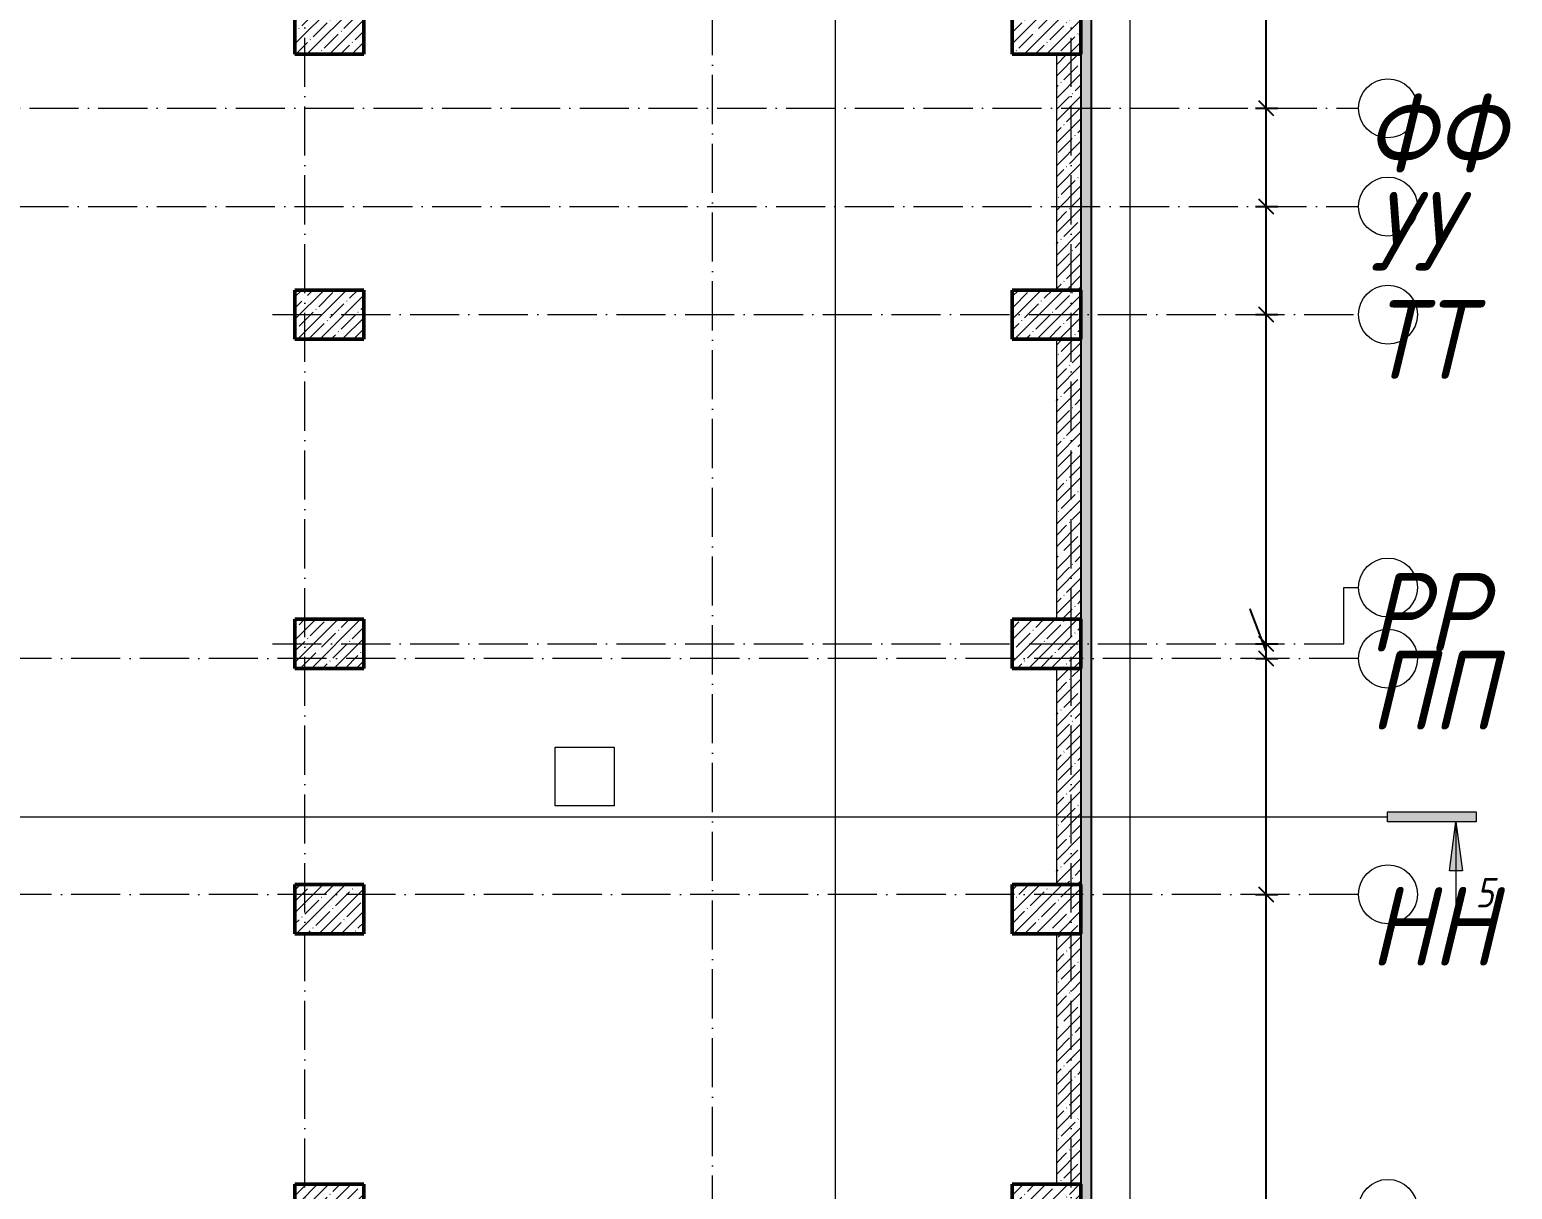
# Model space of a CAD drawing. Header units: millimetres. Extents: x -356862 to 418287, y 0 to 839748.
# Drawn here: x -260201 to -245110, y 523596 to 535397 of the extents above; entities that cross this region are included whole.
import ezdxf

# ---------------------------------------------------------------- set-up
doc = ezdxf.new("R2010")
doc.units = ezdxf.units.MM
doc.linetypes.add('50_200_ШТРИХ_1Т_ш5_п1_п1_', pattern=[700, 500, -100, 0, -100])
for name, color, linetype, lineweight in [('A-____-____-DIMS', 7, 'Continuous', 9), ('A-FLOR-____-OTLN', 7, 'Continuous', 9), ('A-WALL-____-MCUT', 7, 'Continuous', 13), ('A-WALL-____-MCUT-1', 7, 'Continuous', 9), ('A-WALL-____-MCUT-3', 7, 'Continuous', 9), ('A-WALL-____-PATT-1', 7, 'Continuous', 9), ('A-WALL-FNSH-MCUT-1', 7, 'Continuous', 9), ('G-____-____-SYMB', 7, 'Continuous', 9), ('S-COLS-____-MCUT', 7, 'Continuous', 50), ('S-COLS-____-OTLN', 7, 'Continuous', 9), ('S-GRID-____-IDEN', 7, 'Continuous', 9), ('S-GRID-____-OTLN', 7, 'Continuous', 9), ('S-GRID-____-OTLN-1', 7, '50_200_ШТРИХ_1Т_ш5_п1_п1_', 9)]:
    doc.layers.add(name, color=color, linetype=linetype, lineweight=lineweight)
doc.layers.add('G-____-____-SYMB-1', color=9, linetype='Continuous', lineweight=9, true_color=0x808080)
doc.styles.add('ISOCPEUR_I', font='isocpeui.ttf', dxfattribs={"width": 0.9, "height": 2.5})
doc.styles.add('ISOCPEUR_I_1', font='isocpeui.ttf', dxfattribs={"width": 0.85, "height": 2.5})
doc.dimstyles.new('ISO-2_5_0_9К_БОЛЬШОЙ_ОСИ', dxfattribs={"dimscale": 304.8, "dimtxt": 248.995294, "dimasz": 0.492126, "dimexe": 0.393701, "dimexo": 0, "dimgap": 0, "dimtad": 1, "dimdec": 0, "dimzin": 0, "dimdsep": 46, "dimtxsty": 'ISOCPEUR_I', "dimblk1": 'OBLIQUE', "dimblk2": 'OBLIQUE', "dimsah": 1, "dimcen": 0.09, "dimdle": 0.393701, "dimazin": 0, "dimtfac": 1, "dimtdec": 4, "dimtix": 1, "dimtmove": 0, "dimatfit": 3, "dimfxl": 1, "dimtvp": 1, "dimtolj": 1, "dimtzin": 0, "dimarcsym": 2})
doc.dimstyles.new('ISO-2_5_0_9К_БОЛЬШОЙ_ОСИ_1', dxfattribs={"dimscale": 304.8, "dimtxt": 248.995294, "dimasz": 0.492126, "dimexe": 0.393701, "dimexo": 0, "dimgap": 0, "dimtad": 1, "dimdec": 0, "dimzin": 0, "dimdsep": 46, "dimtxsty": 'ISOCPEUR_I', "dimblk1": 'OBLIQUE', "dimblk2": 'OBLIQUE', "dimsah": 1, "dimcen": 0.09, "dimdle": 0.393701, "dimazin": 0, "dimtfac": 1, "dimtdec": 4, "dimtix": 1, "dimtmove": 1, "dimatfit": 3, "dimfxl": 1, "dimtvp": 1, "dimtolj": 1, "dimtzin": 0, "dimarcsym": 2})
pattern_1 = [(45, (-350751.34, 459015.94), (-114.04925, 114.04925), []), (45, (-350637.3, 459015.94), (-114.04925, 114.04925), [201.612, -40.322, 3.353, -36.97])]

# ---------------------------------------------------------------- blocks, each defined once
blk = doc.blocks.new('BSC_Колонна _Прямоугольная - 500х700-V106-АР1_Кладочный план подвала в осях 1-64_Ю-ЯЯ')
at = {"layer": 'S-COLS-____-OTLN'}
h = blk.add_hatch(dxfattribs=at)
h.set_pattern_fill('FP_122', color=256, style=0, pattern_type=2)
h.set_pattern_definition([(315, (-64381.04, 93600), (114.04925, 114.04925), []), (315, (-64381.04, 93485.95), (114.04925, 114.04925), [201.613, -40.323, 3.353, -36.97])])
h.paths.add_polyline_path([(-250, -350), (250, -350), (250, 350), (-250, 350)], flags=0)
at = {"layer": 'S-COLS-____-MCUT'}
for p, q in [((250, 350), (-250, 350)), ((-250, 350), (-250, -350)), ((250, -350), (250, 350)), ((-250, -350), (250, -350))]:
    blk.add_line(p, q, dxfattribs=at)
blk = doc.blocks.new('BSC_Колонна _Прямоугольная - 500х700-V107-АР1_Кладочный план подвала в осях 1-64_Ю-ЯЯ')
at = {"layer": 'S-COLS-____-OTLN'}
h = blk.add_hatch(dxfattribs=at)
h.set_pattern_fill('FP_123', color=256, style=0, pattern_type=2)
h.set_pattern_definition([(315, (-70131.04, 93600), (114.04925, 114.04925), []), (315, (-70131.04, 93485.95), (114.04925, 114.04925), [201.613, -40.323, 3.353, -36.97])])
h.paths.add_polyline_path([(-250, 350), (-250, -350), (250, -350), (250, 350)], flags=0)
at = {"layer": 'S-COLS-____-MCUT'}
for p, q in [((250, 350), (-250, 350)), ((-250, 350), (-250, -350)), ((250, -350), (250, 350)), ((-250, -350), (250, -350))]:
    blk.add_line(p, q, dxfattribs=at)
blk = doc.blocks.new('BSC_Колонна _Прямоугольная - 500х700-V108-АР1_Кладочный план подвала в осях 1-64_Ю-ЯЯ')
at = {"layer": 'S-COLS-____-OTLN'}
h = blk.add_hatch(dxfattribs=at)
h.set_pattern_fill('FP_124', color=256, style=0, pattern_type=2)
h.set_pattern_definition([(315, (-73481.04, 93600), (114.04925, 114.04925), []), (315, (-73481.04, 93485.95), (114.04925, 114.04925), [201.613, -40.323, 3.353, -36.97])])
h.paths.add_polyline_path([(-250, 350), (-250, -350), (250, -350), (250, 350), (-112, 350)], flags=0)
at = {"layer": 'S-COLS-____-MCUT'}
for p, q in [((250, 350), (-250, 350)), ((-250, 350), (-250, -350)), ((250, -350), (250, 350)), ((-250, -350), (250, -350))]:
    blk.add_line(p, q, dxfattribs=at)
blk = doc.blocks.new('BSC_Колонна _Прямоугольная - 500х700-V109-АР1_Кладочный план подвала в осях 1-64_Ю-ЯЯ')
at = {"layer": 'S-COLS-____-OTLN'}
h = blk.add_hatch(dxfattribs=at)
h.set_pattern_fill('FP_125', color=256, style=0, pattern_type=2)
h.set_pattern_definition([(315, (-70131.04, 100900), (114.04925, 114.04925), []), (315, (-70131.04, 100785.95), (114.04925, 114.04925), [201.613, -40.323, 3.353, -36.97])])
h.paths.add_polyline_path([(-250, 350), (-250, -350), (250, -350), (250, 350)], flags=0)
at = {"layer": 'S-COLS-____-MCUT'}
for p, q in [((250, 350), (-250, 350)), ((-250, 350), (-250, -350)), ((250, -350), (250, 350)), ((-250, -350), (250, -350))]:
    blk.add_line(p, q, dxfattribs=at)
blk = doc.blocks.new('BSC_Колонна _Прямоугольная - 500х700-V110-АР1_Кладочный план подвала в осях 1-64_Ю-ЯЯ')
at = {"layer": 'S-COLS-____-OTLN'}
h = blk.add_hatch(dxfattribs=at)
h.set_pattern_fill('FP_126', color=256, style=0, pattern_type=2)
h.set_pattern_definition([(315, (-73481.04, 100900), (114.04925, 114.04925), []), (315, (-73481.04, 100785.95), (114.04925, 114.04925), [201.613, -40.323, 3.353, -36.97])])
h.paths.add_polyline_path([(-250, 350), (-250, -350), (250, -350), (250, 350), (-112, 350)], flags=0)
at = {"layer": 'S-COLS-____-MCUT'}
for p, q in [((250, 350), (-250, 350)), ((-250, 350), (-250, -350)), ((250, -350), (250, 350)), ((-250, -350), (250, -350))]:
    blk.add_line(p, q, dxfattribs=at)
blk = doc.blocks.new('BSC_Колонна _Прямоугольная - 500х700-V115-АР1_Кладочный план подвала в осях 1-64_Ю-ЯЯ')
at = {"layer": 'S-COLS-____-OTLN'}
h = blk.add_hatch(dxfattribs=at)
h.set_pattern_fill('FP_131', color=256, style=0, pattern_type=2)
h.set_pattern_definition([(315, (-64381.04, 100900), (114.04925, 114.04925), []), (315, (-64381.04, 100785.95), (114.04925, 114.04925), [201.613, -40.323, 3.353, -36.97])])
h.paths.add_polyline_path([(-250, -350), (250, -350), (250, 350), (-250, 350)], flags=0)
at = {"layer": 'S-COLS-____-MCUT'}
for p, q in [((250, 350), (-250, 350)), ((-250, 350), (-250, -350)), ((250, -350), (250, 350)), ((-250, -350), (250, -350))]:
    blk.add_line(p, q, dxfattribs=at)
blk = doc.blocks.new('BSC_Колонна _Прямоугольная - 500х700-23798739-АР1_Кладочный план подвала в осях 1-64_Ю-ЯЯ')
at = {"layer": 'S-COLS-____-OTLN'}
h = blk.add_hatch(dxfattribs=at)
h.set_pattern_fill('FP_187', color=256, style=0, pattern_type=2)
h.set_pattern_definition([(315, (-67431.04, 93600), (114.04925, 114.04925), []), (315, (-67431.04, 93485.95), (114.04925, 114.04925), [201.613, -40.323, 3.353, -36.97])])
h.paths.add_polyline_path([(-250, 350), (-250, -350), (250, -350), (250, 350)], flags=0)
at = {"layer": 'S-COLS-____-MCUT'}
for p, q in [((250, 350), (-250, 350)), ((-250, 350), (-250, -350)), ((250, -350), (250, 350)), ((-250, -350), (250, -350))]:
    blk.add_line(p, q, dxfattribs=at)
blk = doc.blocks.new('BSC_Колонна _Прямоугольная - 500х700-V169-АР1_Кладочный план подвала в осях 1-64_Ю-ЯЯ')
at = {"layer": 'S-COLS-____-OTLN'}
h = blk.add_hatch(dxfattribs=at)
h.set_pattern_fill('FP_188', color=256, style=0, pattern_type=2)
h.set_pattern_definition([(315, (-67431.04, 100900), (114.04925, 114.04925), []), (315, (-67431.04, 100785.95), (114.04925, 114.04925), [201.613, -40.323, 3.353, -36.97])])
h.paths.add_polyline_path([(-250, 350), (-250, -350), (250, -350), (250, 350)], flags=0)
at = {"layer": 'S-COLS-____-MCUT'}
for p, q in [((250, 350), (-250, 350)), ((-250, 350), (-250, -350)), ((250, -350), (250, 350)), ((-250, -350), (250, -350))]:
    blk.add_line(p, q, dxfattribs=at)
blk = doc.blocks.new('BSC_Колонна _Прямоугольная - 500х700-V170-АР1_Кладочный план подвала в осях 1-64_Ю-ЯЯ')
at = {"layer": 'S-COLS-____-OTLN'}
h = blk.add_hatch(dxfattribs=at)
h.set_pattern_fill('FP_189', color=256, style=0, pattern_type=2)
h.set_pattern_definition([(315, (-76381.04, 93600), (114.04925, 114.04925), []), (315, (-76381.04, 93485.95), (114.04925, 114.04925), [201.613, -40.323, 3.353, -36.97])])
h.paths.add_polyline_path([(-250, 350), (-250, -350), (250, -350), (250, 350)], flags=0)
at = {"layer": 'S-COLS-____-MCUT'}
for p, q in [((250, 350), (-250, 350)), ((-250, 350), (-250, -350)), ((250, -350), (250, 350)), ((-250, -350), (250, -350))]:
    blk.add_line(p, q, dxfattribs=at)
blk = doc.blocks.new('BSC_Колонна _Прямоугольная - 500х700-V171-АР1_Кладочный план подвала в осях 1-64_Ю-ЯЯ')
at = {"layer": 'S-COLS-____-OTLN'}
h = blk.add_hatch(dxfattribs=at)
h.set_pattern_fill('FP_190', color=256, style=0, pattern_type=2)
h.set_pattern_definition([(315, (-76381.04, 100900), (114.04925, 114.04925), []), (315, (-76381.04, 100785.95), (114.04925, 114.04925), [201.613, -40.323, 3.353, -36.97])])
h.paths.add_polyline_path([(-250, 350), (-250, -350), (250, -350), (250, 350)], flags=0)
at = {"layer": 'S-COLS-____-MCUT'}
for p, q in [((250, 350), (-250, 350)), ((-250, 350), (-250, -350)), ((250, -350), (250, 350)), ((-250, -350), (250, -350))]:
    blk.add_line(p, q, dxfattribs=at)
blk = doc.blocks.new('Ось сетки - Круг_Ø6_00__ISO-2_5_0_9K_-25732049-АР1_Кладочный план подвала в осях 1-64_Ю-ЯЯ')
at = {"layer": 'S-GRID-____-IDEN'}
blk.add_circle((0, 0), 3, dxfattribs=at)
blk = doc.blocks.new('_Oblique')
at = {"color": 0, "linetype": 'ByBlock', "lineweight": -2}
blk.add_line((-0.5, -0.5), (0.5, 0.5), dxfattribs=at)
blk = doc.blocks.new('*D8377')
at = {"layer": 'A-____-____-DIMS', "color": 0, "lineweight": -2, "transparency": 16777216}
for p, q in [((-247617, 523277), (-247617, 526717)), ((-247723, 526597), (-247497, 526597)), ((-247723, 523397), (-247497, 523397))]:
    blk.add_line(p, q, dxfattribs=at)
at = {"layer": 'Defpoints', "color": 0, "transparency": 16777216}
for p in [(-247723, 526597), (-247617, 526597), (-247723, 523397)]:
    blk.add_point(p, dxfattribs=at)
at = {"layer": 'A-____-____-DIMS', "color": 0, "lineweight": -2, "transparency": 16777216, "xscale": 150, "yscale": 150, "zscale": 150}
for p, rotation in [((-247617, 526597), 90), ((-247617, 523397), 270)]:
    blk.add_blockref('_Oblique', p, dxfattribs=dict(at, rotation=rotation))
at = {"layer": 'A-____-____-DIMS', "color": 0, "transparency": 16777216, "insert": (-247618, 524997), "char_height": 2.5, "width": 758.48, "attachment_point": 5, "rotation": 90, "style": 'ISOCPEUR_I'}
blk.add_mtext('\\A1;3200', dxfattribs=at)
blk = doc.blocks.new('*D8378')
at = {"layer": 'A-____-____-DIMS', "color": 0, "lineweight": -2, "transparency": 16777216}
for p, q in [((-247617, 526477), (-247617, 529117)), ((-247723, 528997), (-247497, 528997)), ((-247723, 526597), (-247497, 526597))]:
    blk.add_line(p, q, dxfattribs=at)
at = {"layer": 'Defpoints', "color": 0, "transparency": 16777216}
for p in [(-247723, 528997), (-247617, 528997), (-247723, 526597)]:
    blk.add_point(p, dxfattribs=at)
at = {"layer": 'A-____-____-DIMS', "color": 0, "lineweight": -2, "transparency": 16777216, "xscale": 150, "yscale": 150, "zscale": 150}
for p, rotation in [((-247617, 528997), 90), ((-247617, 526597), 270)]:
    blk.add_blockref('_Oblique', p, dxfattribs=dict(at, rotation=rotation))
at = {"layer": 'A-____-____-DIMS', "color": 0, "transparency": 16777216, "insert": (-247618, 527797), "char_height": 2.5, "width": 781.46, "attachment_point": 5, "rotation": 90, "style": 'ISOCPEUR_I'}
blk.add_mtext('\\A1;2400', dxfattribs=at)
blk = doc.blocks.new('*D8379')
at = {"layer": 'A-____-____-DIMS', "color": 0, "lineweight": -2, "transparency": 16777216}
for p, q in [((-247777, 529501), (-247781, 529501)), ((-247617, 529072), (-247777, 529501)), ((-247617, 528877), (-247617, 529267)), ((-247723, 529147), (-247497, 529147)), ((-247723, 528997), (-247497, 528997))]:
    blk.add_line(p, q, dxfattribs=at)
at = {"layer": 'Defpoints', "color": 0, "transparency": 16777216}
for p in [(-247723, 529147), (-247617, 529147), (-247723, 528997)]:
    blk.add_point(p, dxfattribs=at)
at = {"layer": 'A-____-____-DIMS', "color": 0, "lineweight": -2, "transparency": 16777216, "xscale": 150, "yscale": 150, "zscale": 150}
for p, rotation in [((-247617, 529147), 90), ((-247617, 528997), 270)]:
    blk.add_blockref('_Oblique', p, dxfattribs=dict(at, rotation=rotation))
at = {"layer": 'A-____-____-DIMS', "color": 0, "transparency": 16777216, "insert": (-247779, 528991), "char_height": 2.5, "width": 511.4, "attachment_point": 1, "rotation": 90, "line_spacing_factor": 1.149209, "style": 'ISOCPEUR_I'}
blk.add_mtext('\\A1;150', dxfattribs=at)
blk = doc.blocks.new('*D8380')
at = {"layer": 'A-____-____-DIMS', "color": 0, "lineweight": -2, "transparency": 16777216}
for p, q in [((-247617, 529027), (-247617, 532617)), ((-247723, 532497), (-247497, 532497)), ((-247723, 529147), (-247497, 529147))]:
    blk.add_line(p, q, dxfattribs=at)
at = {"layer": 'Defpoints', "color": 0, "transparency": 16777216}
for p in [(-247723, 532497), (-247617, 532497), (-247723, 529147)]:
    blk.add_point(p, dxfattribs=at)
at = {"layer": 'A-____-____-DIMS', "color": 0, "lineweight": -2, "transparency": 16777216, "xscale": 150, "yscale": 150, "zscale": 150}
for p, rotation in [((-247617, 532497), 90), ((-247617, 529147), 270)]:
    blk.add_blockref('_Oblique', p, dxfattribs=dict(at, rotation=rotation))
at = {"layer": 'A-____-____-DIMS', "color": 0, "transparency": 16777216, "insert": (-247618, 530822), "char_height": 2.5, "width": 758.48, "attachment_point": 5, "rotation": 90, "style": 'ISOCPEUR_I'}
blk.add_mtext('\\A1;3350', dxfattribs=at)
blk = doc.blocks.new('*D8381')
at = {"layer": 'A-____-____-DIMS', "color": 0, "lineweight": -2, "transparency": 16777216}
for p, q in [((-247617, 532377), (-247617, 533717)), ((-247723, 533597), (-247497, 533597)), ((-247723, 532497), (-247497, 532497))]:
    blk.add_line(p, q, dxfattribs=at)
at = {"layer": 'Defpoints', "color": 0, "transparency": 16777216}
for p in [(-247723, 533597), (-247617, 533597), (-247723, 532497)]:
    blk.add_point(p, dxfattribs=at)
at = {"layer": 'A-____-____-DIMS', "color": 0, "lineweight": -2, "transparency": 16777216, "xscale": 150, "yscale": 150, "zscale": 150}
for p, rotation in [((-247617, 533597), 90), ((-247617, 532497), 270)]:
    blk.add_blockref('_Oblique', p, dxfattribs=dict(at, rotation=rotation))
at = {"layer": 'A-____-____-DIMS', "color": 0, "transparency": 16777216, "insert": (-247618, 533047), "char_height": 2.5, "width": 643.56, "attachment_point": 5, "rotation": 90, "style": 'ISOCPEUR_I'}
blk.add_mtext('\\A1;1100', dxfattribs=at)
blk = doc.blocks.new('*D8382')
at = {"layer": 'A-____-____-DIMS', "color": 0, "lineweight": -2, "transparency": 16777216}
for p, q in [((-247617, 533477), (-247617, 534717)), ((-247723, 534597), (-247497, 534597)), ((-247723, 533597), (-247497, 533597))]:
    blk.add_line(p, q, dxfattribs=at)
at = {"layer": 'Defpoints', "color": 0, "transparency": 16777216}
for p in [(-247723, 534597), (-247617, 534597), (-247723, 533597)]:
    blk.add_point(p, dxfattribs=at)
at = {"layer": 'A-____-____-DIMS', "color": 0, "lineweight": -2, "transparency": 16777216, "xscale": 150, "yscale": 150, "zscale": 150}
for p, rotation in [((-247617, 534597), 90), ((-247617, 533597), 270)]:
    blk.add_blockref('_Oblique', p, dxfattribs=dict(at, rotation=rotation))
at = {"layer": 'A-____-____-DIMS', "color": 0, "transparency": 16777216, "insert": (-247618, 534097), "char_height": 2.5, "width": 701.02, "attachment_point": 5, "rotation": 90, "style": 'ISOCPEUR_I'}
blk.add_mtext('\\A1;1000', dxfattribs=at)
blk = doc.blocks.new('*D8383')
at = {"layer": 'A-____-____-DIMS', "color": 0, "lineweight": -2, "transparency": 16777216}
for p, q in [((-247723, 541047), (-247497, 541047)), ((-247617, 534477), (-247617, 541167)), ((-247723, 534597), (-247497, 534597))]:
    blk.add_line(p, q, dxfattribs=at)
at = {"layer": 'Defpoints', "color": 0, "transparency": 16777216}
for p in [(-247723, 541047), (-247617, 541047), (-247723, 534597)]:
    blk.add_point(p, dxfattribs=at)
at = {"layer": 'A-____-____-DIMS', "color": 0, "lineweight": -2, "transparency": 16777216, "xscale": 150, "yscale": 150, "zscale": 150}
for p, rotation in [((-247617, 541047), 90), ((-247617, 534597), 270)]:
    blk.add_blockref('_Oblique', p, dxfattribs=dict(at, rotation=rotation))
at = {"layer": 'A-____-____-DIMS', "color": 0, "transparency": 16777216, "insert": (-247618, 537822), "char_height": 2.5, "width": 781.46, "attachment_point": 5, "rotation": 90, "style": 'ISOCPEUR_I'}
blk.add_mtext('\\A1;6450', dxfattribs=at)
blk = doc.blocks.new('Разрез - Концевая часть разреза-18266132-АР1_Кладочный план подвала в осях 1-64_Ю-ЯЯ')
at = {"layer": 'G-____-____-SYMB'}
for points in [[(0, 0.5), (0, -0.5), (-9, -0.5), (-9, 0.5)], [(-6.29, -5.5), (-7.61, -5.5), (-6.95, -0.5)]]:
    blk.add_hatch(color=256, dxfattribs=at).paths.add_polyline_path(points, flags=0)
for p, q in [((0, 0.5), (-9, 0.5)), ((-9, 0.5), (-9, -0.5)), ((0, -0.5), (0, 0.5)), ((-9, -0.5), (0, -0.5)), ((-6.95, -0.5), (-7.61, -5.5)), ((-6.95, -0.5), (-6.95, -10.5)), ((-6.29, -5.5), (-6.95, -0.5)), ((-7.61, -5.5), (-6.29, -5.5))]:
    blk.add_line(p, q, dxfattribs=at)

msp = doc.modelspace()

# ---------------------------------------------------------------- hatches: boundary and pattern name
at = {"layer": 'A-WALL-____-PATT-1'}
h = msp.add_hatch(dxfattribs=at)
h.set_pattern_fill('FP_54', color=256, style=0, pattern_type=2)
h.set_pattern_definition([(0, (-350751.34, 459015.94), (120.967, 69.841), [80.645, -161.29]), (120, (-350751.34, 459015.94), (-120.96808, 69.84086), [80.645, -161.29]), (60, (-350751.34, 459015.94), (-8e-05, 139.68186), [0, -161.29, 80.645, 0])])
h.paths.add_polyline_path([(-249448.8855, 500496.983), (-249399.3432, 500496.983), (-249399.3432, 544798.983), (-249499.3432, 544798.983), (-249499.3432, 500496.983)], flags=0)
h = msp.add_hatch(dxfattribs=at)
h.set_pattern_fill('FP_1', color=256, style=0, pattern_type=2)
h.set_pattern_definition(pattern_1)
h.paths.add_polyline_path([(-249751.3432, 532746.983), (-249501.3432, 532746.983), (-249501.3432, 535146.983), (-249751.3432, 535146.983)], flags=0)
h = msp.add_hatch(dxfattribs=at)
h.set_pattern_fill('FP_1', color=256, style=0, pattern_type=2)
h.set_pattern_definition(pattern_1)
h.paths.add_polyline_path([(-249751.3432, 529396.983), (-249501.3432, 529396.983), (-249501.3432, 532246.983), (-249751.3432, 532246.983)], flags=0)
h = msp.add_hatch(dxfattribs=at)
h.set_pattern_fill('FP_1', color=256, style=0, pattern_type=2)
h.set_pattern_definition(pattern_1)
h.paths.add_polyline_path([(-249751.3432, 526696.983), (-249501.3432, 526696.983), (-249501.3432, 528896.983), (-249751.3432, 528896.983)], flags=0)
h = msp.add_hatch(dxfattribs=at)
h.set_pattern_fill('FP_1', color=256, style=0, pattern_type=2)
h.set_pattern_definition(pattern_1)
h.paths.add_polyline_path([(-249751.3432, 523646.983), (-249501.3432, 523646.983), (-249501.3432, 526196.983), (-249751.3432, 526196.983), (-249751.3432, 525927.0962)], flags=0)

# ---------------------------------------------------------------- linework, layer by layer
at = {"layer": 'A-FLOR-____-OTLN'}
for p, q in [((-249001.3432, 505846.983), (-249001.3432, 542353.6147)), ((-254851.3432, 527496.983), (-254851.3432, 528096.983)), ((-254851.3432, 528096.983), (-254251.3432, 528096.983)), ((-254251.3432, 528096.983), (-254251.3432, 527496.983)), ((-254251.3432, 527496.983), (-254851.3432, 527496.983))]:
    msp.add_line(p, q, dxfattribs=at)
at = {"layer": 'A-WALL-____-MCUT'}
for p, q in [((-249399.3432, 544798.983), (-249399.3432, 500496.983)), ((-249391.3432, 500496.983), (-249391.3432, 544806.983))]:
    msp.add_line(p, q, dxfattribs=at)
at = {"layer": 'A-WALL-____-MCUT-1'}
for p, q in [((-249751.3432, 535146.983), (-249751.3432, 532746.983)), ((-249501.3432, 532746.983), (-249501.3432, 535146.983)), ((-249751.3432, 532246.983), (-249751.3432, 529396.983)), ((-249501.3432, 529396.983), (-249501.3432, 532246.983)), ((-249751.3432, 528896.983), (-249751.3432, 526696.983)), ((-249501.3432, 526696.983), (-249501.3432, 528896.983)), ((-249751.3432, 526196.983), (-249751.3432, 523646.983)), ((-249501.3432, 523646.983), (-249501.3432, 526196.983))]:
    msp.add_line(p, q, dxfattribs=at)
at = {"layer": 'A-WALL-____-MCUT-3'}
msp.add_line((-249499.3432, 544698.983), (-249499.3432, 500496.983), dxfattribs=at)
at = {"layer": 'A-WALL-FNSH-MCUT-1'}
for p, q in [((-249501.3432, 532746.983), (-249501.3432, 532746.983)), ((-249501.3432, 532246.983), (-249501.3432, 529396.983)), ((-249501.3432, 528896.983), (-249501.3432, 526696.983)), ((-249501.3432, 526196.983), (-249501.3432, 523646.983))]:
    msp.add_line(p, q, dxfattribs=at)
at = {"layer": 'G-____-____-SYMB-1'}
for p, q in [((-252003.1432, 545889.3146), (-252003.1432, 504422.2671)), ((-355686.9166, 527386.983), (-246379.932, 527386.983))]:
    msp.add_line(p, q, dxfattribs=at)
at = {"layer": 'S-GRID-____-OTLN'}
for p, q in [((-246826.3152, 529720.0974), (-246676.9366, 529720.0974)), ((-246826.3152, 529146.983), (-246826.3152, 529720.0974))]:
    msp.add_line(p, q, dxfattribs=at)
at = {"layer": 'S-GRID-____-OTLN-1'}
for p, q in [((-257401.3432, 499110.3507), (-257401.3432, 549908.7924)), ((-253251.3432, 508532.6233), (-253251.3432, 549908.7924)), ((-249601.3432, 499110.3507), (-249601.3432, 549908.7924)), ((-301509.3255, 534596.983), (-246676.9366, 534596.983)), ((-316313.8972, 533596.983), (-246676.9366, 533596.983)), ((-257730.0789, 532496.983), (-246676.9366, 532496.983)), ((-257730.0789, 529146.983), (-246826.3152, 529146.983)), ((-246676.9366, 528996.983), (-301509.3255, 528996.983)), ((-246676.9366, 526596.983), (-355420.1134, 526596.983))]:
    msp.add_line(p, q, dxfattribs=at)

# ---------------------------------------------------------------- block references
at = {"layer": 'G-____-____-SYMB', "extrusion": (0, 0, -1), "xscale": 99.99999999999993, "yscale": 99.99999999999993, "zscale": 99.99999999999993}
msp.add_blockref('Разрез - Концевая часть разреза-18266132-АР1_Кладочный план подвала в осях 1-64_Ю-ЯЯ', (246379.932, 527386.983), dxfattribs=at)
at = {"layer": 'S-COLS-____-OTLN', "rotation": 89.9999999999999}
for name, p in [('BSC_Колонна _Прямоугольная - 500х700-V170-АР1_Кладочный план подвала в осях 1-64_Ю-ЯЯ', (-257151.3432, 535396.983)), ('BSC_Колонна _Прямоугольная - 500х700-V171-АР1_Кладочный план подвала в осях 1-64_Ю-ЯЯ', (-249851.3432, 535396.983)), ('BSC_Колонна _Прямоугольная - 500х700-V108-АР1_Кладочный план подвала в осях 1-64_Ю-ЯЯ', (-257151.3432, 532496.983)), ('BSC_Колонна _Прямоугольная - 500х700-V110-АР1_Кладочный план подвала в осях 1-64_Ю-ЯЯ', (-249851.3432, 532496.983)), ('BSC_Колонна _Прямоугольная - 500х700-V107-АР1_Кладочный план подвала в осях 1-64_Ю-ЯЯ', (-257151.3432, 529146.983)), ('BSC_Колонна _Прямоугольная - 500х700-V109-АР1_Кладочный план подвала в осях 1-64_Ю-ЯЯ', (-249851.3432, 529146.983)), ('BSC_Колонна _Прямоугольная - 500х700-23798739-АР1_Кладочный план подвала в осях 1-64_Ю-ЯЯ', (-257151.3432, 526446.983)), ('BSC_Колонна _Прямоугольная - 500х700-V169-АР1_Кладочный план подвала в осях 1-64_Ю-ЯЯ', (-249851.3432, 526446.983)), ('BSC_Колонна _Прямоугольная - 500х700-V106-АР1_Кладочный план подвала в осях 1-64_Ю-ЯЯ', (-257151.3432, 523396.983)), ('BSC_Колонна _Прямоугольная - 500х700-V115-АР1_Кладочный план подвала в осях 1-64_Ю-ЯЯ', (-249851.3432, 523396.983))]:
    msp.add_blockref(name, p, dxfattribs=at)
at = {"layer": 'S-GRID-____-IDEN', "xscale": 99.99999999999993, "yscale": 99.99999999999993, "zscale": 99.99999999999993}
for p, rotation in [((-246376.9366, 534596.983), 269.9999999999995), ((-246376.9366, 533596.983), 269.9999999999995), ((-246376.9366, 532496.983), 269.9999999999995), ((-246376.9366, 529720.0974), 269.9999999999995), ((-246376.9366, 528996.983), 89.9999999999998), ((-246376.9366, 526596.983), 89.9999999999998), ((-246376.9366, 523396.983), 269.9999999999995)]:
    msp.add_blockref('Ось сетки - Круг_Ø6_00__ISO-2_5_0_9K_-25732049-АР1_Кладочный план подвала в осях 1-64_Ю-ЯЯ', p, dxfattribs=dict(at, rotation=rotation))

# ---------------------------------------------------------------- texts
at = {"layer": 'G-____-____-SYMB', "insert": (-245486.2908, 526764.7061), "char_height": 300, "width": 256.54, "attachment_point": 1, "style": 'ISOCPEUR_I_1'}
msp.add_mtext('\\fISOCPEUR|b0|i1|c204|p34|;5', dxfattribs=at)
at = {"layer": 'S-GRID-____-IDEN', "char_height": 800, "attachment_point": 1, "style": 'ISOCPEUR_I'}
for s, insert, width in [('ФФ', (-246614.8661, 534743.6154), 562.784625), ('УУ', (-246567.1661, 533743.6154), 447.341625), ('ТТ', (-246567.1661, 532643.6154), 447.341625), ('РР', (-246567.1661, 529866.7299), 447.341625), ('ПП', (-246562.0071, 529073.0588), 447.341625), ('НН', (-246562.0071, 526673.0588), 447.341625)]:
    msp.add_mtext(s, dxfattribs=dict(at, insert=insert, width=width))

# ---------------------------------------------------------------- dimensions: what is measured, and where the dimension line sits
at = {"layer": 'A-____-____-DIMS'}
for base, p1, p2, override, picture, middle in [((-247617.1018, 541046.983), (-247723.1678, 534596.983), (-247723.1678, 541046.983), {"dimtxt": 400, "dimpost": '<>', "dimfxl": 6450}, '*D8383', (-247618.3518, 537821.983)), ((-247617.1018, 534596.983), (-247723.1678, 533596.983), (-247723.1678, 534596.983), {"dimtxt": 400, "dimpost": '<>', "dimfxl": 1000}, '*D8382', (-247618.3518, 534096.983)), ((-247617.1018, 533596.983), (-247723.1678, 532496.983), (-247723.1678, 533596.983), {"dimtxt": 400, "dimpost": '<>', "dimfxl": 1100}, '*D8381', (-247618.3518, 533046.983)), ((-247617.1018, 532496.983), (-247723.1678, 529146.983), (-247723.1678, 532496.983), {"dimtxt": 400, "dimpost": '<>', "dimfxl": 3350}, '*D8380', (-247618.3518, 530821.983)), ((-247617.1018, 528996.983), (-247723.1678, 526596.983), (-247723.1678, 528996.983), {"dimtxt": 400, "dimpost": '<>', "dimfxl": 2400}, '*D8378', (-247618.3518, 527796.983)), ((-247617.1018, 526596.983), (-247723.1678, 523396.983), (-247723.1678, 526596.983), {"dimtxt": 400, "dimpost": '<>', "dimfxl": 3200}, '*D8377', (-247618.3518, 524996.983))]:
    dim = msp.add_linear_dim(base=base, p1=p1, p2=p2, angle=90, dimstyle='ISO-2_5_0_9К_БОЛЬШОЙ_ОСИ', override=override, dxfattribs=at)
    dim.commit()
    dim.dimension.update_dxf_attribs({"geometry": picture, "text_midpoint": middle})
dim = msp.add_linear_dim(base=(-247617.1018, 529146.983), p1=(-247723.1678, 528996.983), p2=(-247723.1678, 529146.983), angle=90, dimstyle='ISO-2_5_0_9К_БОЛЬШОЙ_ОСИ_1', override={"dimtxt": 400, "dimpost": '<>', "dimfxl": 150}, dxfattribs=at)
dim.commit()
dim.dimension.update_dxf_attribs({"geometry": '*D8379', "text_midpoint": (-247777.049, 529500.7137), "dimtype": 160, "text_rotation": 90})

doc.saveas('drawing.dxf')
